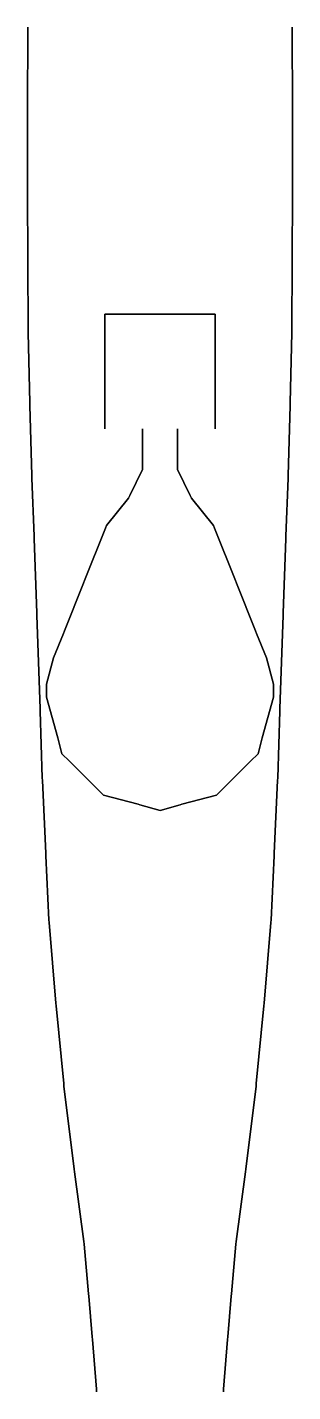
# Model space of a CAD drawing. Extents: x -4 to 4, y -48.9 to 48.6.
# Drawn here: x -4.01 to 4.01, y -48.93 to -7.59 of the extents above; entities that cross this region are included whole.
import ezdxf

# ---------------------------------------------------------------- set-up
doc = ezdxf.new("R2010")
doc.units = 0
doc.layers.add('RAILINGS', color=6, linetype='CONTINUOUS')

msp = doc.modelspace()

# ---------------------------------------------------------------- linework, layer by layer
at = {"layer": 'RAILINGS'}
for points in [[(-4.01, -10.15, 3.15), (-4.01, -10.15, 3.18), (-4, -7.59, 3.18), (-4, -7.59, 3.15)], [(-4, -7.59, 3.15), (-4, -7.59, 3.18), (-4.01, -10.15, 3.18), (-4.01, -10.15, 3.15)], [(-4, -7.59, 3.66), (-4, -7.59, 3.69), (-4.01, -10.15, 3.69), (-4.01, -10.15, 3.66)], [(-4.01, -10.15, 3.66), (-4.01, -10.15, 3.69), (-4, -7.59, 3.69), (-4, -7.59, 3.66)], [(4, -7.59, 3.66), (4, -7.59, 3.69), (4.01, -10.15, 3.69), (4.01, -10.15, 3.66)], [(4.01, -10.15, 3.66), (4.01, -10.15, 3.69), (4, -7.59, 3.69), (4, -7.59, 3.66)], [(4, -7.59, 3.15), (4, -7.59, 3.18), (4.01, -10.15, 3.18), (4.01, -10.15, 3.15)], [(4.01, -10.15, 3.15), (4.01, -10.15, 3.18), (4, -7.59, 3.18), (4, -7.59, 3.15)], [(-4.01, -10.23, 2.5), (-4.01, -10.15, 2.5), (-4.01, -10.15, 3.69), (-4.01, -10.23, 3.69)], [(-4.01, -10.23, 3.69), (-4.01, -10.15, 3.69), (-4.01, -10.15, 2.5), (-4.01, -10.23, 2.5)], [(-4.01, -12.54, 3.15), (-4.01, -12.54, 3.18), (-4.01, -10.23, 3.18), (-4.01, -10.23, 3.15)], [(-4.01, -10.23, 3.15), (-4.01, -10.23, 3.18), (-4.01, -12.54, 3.18), (-4.01, -12.54, 3.15)], [(-4.01, -10.23, 3.66), (-4.01, -10.23, 3.69), (-4.01, -12.54, 3.69), (-4.01, -12.54, 3.66)], [(-4.01, -12.54, 3.66), (-4.01, -12.54, 3.69), (-4.01, -10.23, 3.69), (-4.01, -10.23, 3.66)], [(4.01, -10.23, 2.5), (4.01, -10.15, 2.5), (4.01, -10.15, 3.69), (4.01, -10.23, 3.69)], [(4.01, -10.23, 3.69), (4.01, -10.15, 3.69), (4.01, -10.15, 2.5), (4.01, -10.23, 2.5)], [(4.01, -10.23, 3.66), (4.01, -10.23, 3.69), (4.01, -12.54, 3.69), (4.01, -12.54, 3.66)], [(4.01, -12.54, 3.66), (4.01, -12.54, 3.69), (4.01, -10.23, 3.69), (4.01, -10.23, 3.66)], [(4.01, -10.23, 3.15), (4.01, -10.23, 3.18), (4.01, -12.54, 3.18), (4.01, -12.54, 3.15)], [(4.01, -12.54, 3.15), (4.01, -12.54, 3.18), (4.01, -10.23, 3.18), (4.01, -10.23, 3.15)], [(-4.01, -12.62, 3.69), (-4.01, -12.54, 3.69), (-4.01, -12.54, 2.5), (-4.01, -12.62, 2.5)], [(-4.01, -12.62, 2.5), (-4.01, -12.54, 2.5), (-4.01, -12.54, 3.69), (-4.01, -12.62, 3.69)], [(-4.01, -12.62, 3.15), (-4.01, -12.62, 3.18), (-4, -14.62, 3.18), (-4, -14.62, 3.15)], [(-4, -14.62, 3.15), (-4, -14.62, 3.18), (-4.01, -12.62, 3.18), (-4.01, -12.62, 3.15)], [(-4, -14.62, 3.66), (-4, -14.62, 3.69), (-4.01, -12.62, 3.69), (-4.01, -12.62, 3.66)], [(-4.01, -12.62, 3.66), (-4.01, -12.62, 3.69), (-4, -14.62, 3.69), (-4, -14.62, 3.66)], [(4, -14.62, 3.66), (4, -14.62, 3.69), (4.01, -12.62, 3.69), (4.01, -12.62, 3.66)], [(4.01, -12.62, 3.66), (4.01, -12.62, 3.69), (4, -14.62, 3.69), (4, -14.62, 3.66)], [(4, -14.62, 3.15), (4, -14.62, 3.18), (4.01, -12.62, 3.18), (4.01, -12.62, 3.15)], [(4.01, -12.62, 3.15), (4.01, -12.62, 3.18), (4, -14.62, 3.18), (4, -14.62, 3.15)], [(4.01, -12.62, 3.69), (4.01, -12.54, 3.69), (4.01, -12.54, 2.5), (4.01, -12.62, 2.5)], [(4.01, -12.62, 2.5), (4.01, -12.54, 2.5), (4.01, -12.54, 3.69), (4.01, -12.62, 3.69)], [(-4, -14.7, 2.5), (-4, -14.62, 2.5), (-4, -14.62, 3.69), (-4, -14.7, 3.69)], [(-4, -14.7, 3.69), (-4, -14.62, 3.69), (-4, -14.62, 2.5), (-4, -14.7, 2.5)], [(-3.99, -16.76, 3.15), (-3.99, -16.76, 3.18), (-4, -14.7, 3.18), (-4, -14.7, 3.15)], [(-4, -14.7, 3.15), (-4, -14.7, 3.18), (-3.99, -16.76, 3.18), (-3.99, -16.76, 3.15)], [(-4, -14.7, 3.66), (-4, -14.7, 3.69), (-3.99, -16.76, 3.69), (-3.99, -16.76, 3.66)], [(-3.99, -16.76, 3.66), (-3.99, -16.76, 3.69), (-4, -14.7, 3.69), (-4, -14.7, 3.66)], [(4, -14.7, 3.66), (4, -14.7, 3.69), (3.99, -16.76, 3.69), (3.99, -16.76, 3.66)], [(3.99, -16.76, 3.66), (3.99, -16.76, 3.69), (4, -14.7, 3.69), (4, -14.7, 3.66)], [(4, -14.7, 3.15), (4, -14.7, 3.18), (3.99, -16.76, 3.18), (3.99, -16.76, 3.15)], [(3.99, -16.76, 3.15), (3.99, -16.76, 3.18), (4, -14.7, 3.18), (4, -14.7, 3.15)], [(4, -14.7, 2.5), (4, -14.62, 2.5), (4, -14.62, 3.69), (4, -14.7, 3.69)], [(4, -14.7, 3.69), (4, -14.62, 3.69), (4, -14.62, 2.5), (4, -14.7, 2.5)], [(-1.67, -16.36, 6.14), (-1.67, -16.28, 6.14), (-1.67, -16.28, 5.03), (-1.67, -16.36, 5.03)], [(-1.67, -16.36, 5.03), (-1.67, -16.28, 5.03), (-1.67, -16.28, 6.14), (-1.67, -16.36, 6.14)], [(-0.72, -16.28, 5.6), (-0.72, -16.28, 5.63), (-1.67, -16.28, 5.63), (-1.67, -16.28, 5.6)], [(-1.67, -16.28, 5.6), (-1.67, -16.28, 5.63), (-0.72, -16.28, 5.63), (-0.72, -16.28, 5.6)], [(-1.67, -16.28, 6.11), (-1.67, -16.28, 6.14), (-0.72, -16.28, 6.14), (-0.72, -16.28, 6.11)], [(-0.72, -16.28, 6.11), (-0.72, -16.28, 6.14), (-1.67, -16.28, 6.14), (-1.67, -16.28, 6.11)], [(-1.67, -16.36, 5.6), (-1.67, -16.36, 5.63), (-1.67, -17.31, 5.63), (-1.67, -17.31, 5.6)], [(-1.67, -17.31, 5.6), (-1.67, -17.31, 5.63), (-1.67, -16.36, 5.63), (-1.67, -16.36, 5.6)], [(-1.67, -17.31, 6.11), (-1.67, -17.31, 6.14), (-1.67, -16.36, 6.14), (-1.67, -16.36, 6.11)], [(-1.67, -16.36, 6.11), (-1.67, -16.36, 6.14), (-1.67, -17.31, 6.14), (-1.67, -17.31, 6.11)], [(-0.64, -16.28, 5.03), (-0.72, -16.28, 5.03), (-0.72, -16.28, 6.14), (-0.64, -16.28, 6.14)], [(-0.64, -16.28, 6.14), (-0.72, -16.28, 6.14), (-0.72, -16.28, 5.03), (-0.64, -16.28, 5.03)], [(-0.64, -16.28, 5.6), (-0.64, -16.28, 5.63), (0.64, -16.28, 5.63), (0.64, -16.28, 5.6)], [(0.64, -16.28, 5.6), (0.64, -16.28, 5.63), (-0.64, -16.28, 5.63), (-0.64, -16.28, 5.6)], [(0.31, -16.28, 6.11), (0.31, -16.28, 6.14), (-0.64, -16.28, 6.14), (-0.64, -16.28, 6.11)], [(-0.64, -16.28, 6.11), (-0.64, -16.28, 6.14), (0.31, -16.28, 6.14), (0.31, -16.28, 6.11)], [(0.72, -16.28, 6.14), (0.64, -16.28, 6.14), (0.64, -16.28, 5.03), (0.72, -16.28, 5.03)], [(0.72, -16.28, 5.03), (0.64, -16.28, 5.03), (0.64, -16.28, 6.14), (0.72, -16.28, 6.14)], [(1.67, -16.28, 5.6), (1.67, -16.28, 5.63), (0.72, -16.28, 5.63), (0.72, -16.28, 5.6)], [(0.72, -16.28, 5.6), (0.72, -16.28, 5.63), (1.67, -16.28, 5.63), (1.67, -16.28, 5.6)], [(0.72, -16.28, 6.11), (0.72, -16.28, 6.14), (1.67, -16.28, 6.14), (1.67, -16.28, 6.11)], [(1.67, -16.28, 6.11), (1.67, -16.28, 6.14), (0.72, -16.28, 6.14), (0.72, -16.28, 6.11)], [(1.67, -16.36, 6.14), (1.67, -16.28, 6.14), (1.67, -16.28, 5.03), (1.67, -16.36, 5.03)], [(1.67, -16.36, 5.03), (1.67, -16.28, 5.03), (1.67, -16.28, 6.14), (1.67, -16.36, 6.14)], [(1.67, -16.36, 6.11), (1.67, -16.36, 6.14), (1.67, -17.31, 6.14), (1.67, -17.31, 6.11)], [(1.67, -17.31, 6.11), (1.67, -17.31, 6.14), (1.67, -16.36, 6.14), (1.67, -16.36, 6.11)], [(1.67, -17.31, 5.6), (1.67, -17.31, 5.63), (1.67, -16.36, 5.63), (1.67, -16.36, 5.6)], [(1.67, -16.36, 5.6), (1.67, -16.36, 5.63), (1.67, -17.31, 5.63), (1.67, -17.31, 5.6)], [(-3.99, -16.84, 3.69), (-3.99, -16.76, 3.69), (-3.99, -16.76, 2.5), (-3.99, -16.84, 2.5)], [(-3.99, -16.84, 2.5), (-3.99, -16.76, 2.5), (-3.99, -16.76, 3.69), (-3.99, -16.84, 3.69)], [(-3.93, -18.97, 3.15), (-3.93, -18.97, 3.18), (-3.99, -16.84, 3.18), (-3.99, -16.84, 3.15)], [(-3.99, -16.84, 3.15), (-3.99, -16.84, 3.18), (-3.93, -18.97, 3.18), (-3.93, -18.97, 3.15)], [(-3.99, -16.84, 3.66), (-3.99, -16.84, 3.69), (-3.93, -18.97, 3.69), (-3.93, -18.97, 3.66)], [(-3.93, -18.97, 3.66), (-3.93, -18.97, 3.69), (-3.99, -16.84, 3.69), (-3.99, -16.84, 3.66)], [(3.93, -18.97, 3.66), (3.93, -18.97, 3.69), (3.99, -16.84, 3.69), (3.99, -16.84, 3.66)], [(3.99, -16.84, 3.66), (3.99, -16.84, 3.69), (3.93, -18.97, 3.69), (3.93, -18.97, 3.66)], [(3.99, -16.84, 3.15), (3.99, -16.84, 3.18), (3.93, -18.97, 3.18), (3.93, -18.97, 3.15)], [(3.93, -18.97, 3.15), (3.93, -18.97, 3.18), (3.99, -16.84, 3.18), (3.99, -16.84, 3.15)], [(3.99, -16.84, 3.69), (3.99, -16.76, 3.69), (3.99, -16.76, 2.5), (3.99, -16.84, 2.5)], [(3.99, -16.84, 2.5), (3.99, -16.76, 2.5), (3.99, -16.76, 3.69), (3.99, -16.84, 3.69)], [(-1.67, -17.39, 5.03), (-1.67, -17.31, 5.03), (-1.67, -17.31, 6.14), (-1.67, -17.39, 6.14)], [(-1.67, -17.39, 6.14), (-1.67, -17.31, 6.14), (-1.67, -17.31, 5.03), (-1.67, -17.39, 5.03)], [(1.67, -17.39, 5.03), (1.67, -17.31, 5.03), (1.67, -17.31, 6.14), (1.67, -17.39, 6.14)], [(1.67, -17.39, 6.14), (1.67, -17.31, 6.14), (1.67, -17.31, 5.03), (1.67, -17.39, 5.03)], [(-1.67, -17.39, 5.6), (-1.67, -17.39, 5.63), (-1.67, -18.75, 5.63), (-1.67, -18.75, 5.6)], [(-1.67, -18.75, 5.6), (-1.67, -18.75, 5.63), (-1.67, -17.39, 5.63), (-1.67, -17.39, 5.6)], [(-1.67, -18.75, 6.11), (-1.67, -18.75, 6.14), (-1.67, -17.39, 6.14), (-1.67, -17.39, 6.11)], [(-1.67, -17.39, 6.11), (-1.67, -17.39, 6.14), (-1.67, -18.75, 6.14), (-1.67, -18.75, 6.11)], [(1.67, -18.75, 6.11), (1.67, -18.75, 6.14), (1.67, -17.39, 6.14), (1.67, -17.39, 6.11)], [(1.67, -17.39, 6.11), (1.67, -17.39, 6.14), (1.67, -18.75, 6.14), (1.67, -18.75, 6.11)], [(1.67, -18.75, 5.6), (1.67, -18.75, 5.63), (1.67, -17.39, 5.63), (1.67, -17.39, 5.6)], [(1.67, -17.39, 5.6), (1.67, -17.39, 5.63), (1.67, -18.75, 5.63), (1.67, -18.75, 5.6)], [(-3.93, -19.05, 3.69), (-3.93, -18.97, 3.69), (-3.93, -18.97, 2.5), (-3.93, -19.05, 2.5)], [(-3.93, -19.05, 2.5), (-3.93, -18.97, 2.5), (-3.93, -18.97, 3.69), (-3.93, -19.05, 3.69)], [(-1.67, -18.83, 6.14), (-1.67, -18.75, 6.14), (-1.67, -18.75, 5.03), (-1.67, -18.83, 5.03)], [(-1.67, -18.83, 5.03), (-1.67, -18.75, 5.03), (-1.67, -18.75, 6.14), (-1.67, -18.83, 6.14)], [(-1.67, -19.68, 5.6), (-1.67, -19.68, 5.63), (-1.67, -18.83, 5.63), (-1.67, -18.83, 5.6)], [(-1.67, -18.83, 5.6), (-1.67, -18.83, 5.63), (-1.67, -19.68, 5.63), (-1.67, -19.68, 5.6)], [(-1.67, -18.83, 6.11), (-1.67, -18.83, 6.14), (-1.67, -19.68, 6.14), (-1.67, -19.68, 6.11)], [(-1.67, -19.68, 6.11), (-1.67, -19.68, 6.14), (-1.67, -18.83, 6.14), (-1.67, -18.83, 6.11)], [(1.67, -18.83, 6.14), (1.67, -18.75, 6.14), (1.67, -18.75, 5.03), (1.67, -18.83, 5.03)], [(1.67, -18.83, 5.03), (1.67, -18.75, 5.03), (1.67, -18.75, 6.14), (1.67, -18.83, 6.14)], [(1.67, -19.68, 6.11), (1.67, -19.68, 6.14), (1.67, -18.83, 6.14), (1.67, -18.83, 6.11)], [(1.67, -18.83, 6.11), (1.67, -18.83, 6.14), (1.67, -19.68, 6.14), (1.67, -19.68, 6.11)], [(1.67, -18.83, 5.6), (1.67, -18.83, 5.63), (1.67, -19.68, 5.63), (1.67, -19.68, 5.6)], [(1.67, -19.68, 5.6), (1.67, -19.68, 5.63), (1.67, -18.83, 5.63), (1.67, -18.83, 5.6)], [(3.93, -19.05, 2.5), (3.93, -18.97, 2.5), (3.93, -18.97, 3.69), (3.93, -19.05, 3.69)], [(3.93, -19.05, 3.69), (3.93, -18.97, 3.69), (3.93, -18.97, 2.5), (3.93, -19.05, 2.5)], [(-3.87, -21.17, 3.15), (-3.87, -21.17, 3.18), (-3.93, -19.05, 3.18), (-3.93, -19.05, 3.15)], [(-3.93, -19.05, 3.15), (-3.93, -19.05, 3.18), (-3.87, -21.17, 3.18), (-3.87, -21.17, 3.15)], [(-3.93, -19.05, 3.66), (-3.93, -19.05, 3.69), (-3.87, -21.17, 3.69), (-3.87, -21.17, 3.66)], [(-3.87, -21.17, 3.66), (-3.87, -21.17, 3.69), (-3.93, -19.05, 3.69), (-3.93, -19.05, 3.66)], [(3.93, -19.05, 3.66), (3.93, -19.05, 3.69), (3.87, -21.17, 3.69), (3.87, -21.17, 3.66)], [(3.87, -21.17, 3.66), (3.87, -21.17, 3.69), (3.93, -19.05, 3.69), (3.93, -19.05, 3.66)], [(3.93, -19.05, 3.15), (3.93, -19.05, 3.18), (3.87, -21.17, 3.18), (3.87, -21.17, 3.15)], [(3.87, -21.17, 3.15), (3.87, -21.17, 3.18), (3.93, -19.05, 3.18), (3.93, -19.05, 3.15)], [(-1.67, -19.76, 5.03), (-1.67, -19.68, 5.03), (-1.67, -19.68, 6.14), (-1.67, -19.76, 6.14)], [(-1.67, -19.76, 6.14), (-1.67, -19.68, 6.14), (-1.67, -19.68, 5.03), (-1.67, -19.76, 5.03)], [(-0.53, -19.84, 5.03), (-0.53, -19.76, 5.03), (-0.53, -19.76, 6.14), (-0.53, -19.84, 6.14)], [(-0.53, -19.84, 6.14), (-0.53, -19.76, 6.14), (-0.53, -19.76, 5.03), (-0.53, -19.84, 5.03)], [(-0.53, -20.91, 5.6), (-0.53, -20.91, 5.63), (-0.53, -19.84, 5.63), (-0.53, -19.84, 5.6)], [(-0.53, -19.84, 5.6), (-0.53, -19.84, 5.63), (-0.53, -20.91, 5.63), (-0.53, -20.91, 5.6)], [(-0.53, -19.84, 6.11), (-0.53, -19.84, 6.14), (-0.53, -20.91, 6.14), (-0.53, -20.91, 6.11)], [(-0.53, -20.91, 6.11), (-0.53, -20.91, 6.14), (-0.53, -19.84, 6.14), (-0.53, -19.84, 6.11)], [(0.53, -19.84, 5.03), (0.53, -19.76, 5.03), (0.53, -19.76, 6.14), (0.53, -19.84, 6.14)], [(0.53, -19.84, 6.14), (0.53, -19.76, 6.14), (0.53, -19.76, 5.03), (0.53, -19.84, 5.03)], [(0.53, -19.84, 6.11), (0.53, -19.84, 6.14), (0.53, -20.91, 6.14), (0.53, -20.91, 6.11)], [(0.53, -20.91, 6.11), (0.53, -20.91, 6.14), (0.53, -19.84, 6.14), (0.53, -19.84, 6.11)], [(0.53, -19.84, 5.6), (0.53, -19.84, 5.63), (0.53, -20.91, 5.63), (0.53, -20.91, 5.6)], [(0.53, -20.91, 5.6), (0.53, -20.91, 5.63), (0.53, -19.84, 5.63), (0.53, -19.84, 5.6)], [(1.67, -19.76, 6.14), (1.67, -19.68, 6.14), (1.67, -19.68, 5.03), (1.67, -19.76, 5.03)], [(1.67, -19.76, 5.03), (1.67, -19.68, 5.03), (1.67, -19.68, 6.14), (1.67, -19.76, 6.14)], [(-0.91, -21.78, 5.6), (-0.91, -21.78, 5.63), (-0.53, -20.99, 5.63), (-0.53, -20.99, 5.6)], [(-0.53, -20.99, 5.6), (-0.53, -20.99, 5.63), (-0.91, -21.78, 5.63), (-0.91, -21.78, 5.6)], [(-0.53, -20.99, 6.11), (-0.53, -20.99, 6.14), (-0.91, -21.78, 6.14), (-0.91, -21.78, 6.11)], [(-0.91, -21.78, 6.11), (-0.91, -21.78, 6.14), (-0.53, -20.99, 6.14), (-0.53, -20.99, 6.11)], [(-0.53, -20.99, 5.03), (-0.53, -20.91, 5.03), (-0.53, -20.91, 6.14), (-0.53, -20.99, 6.14)], [(-0.53, -20.99, 6.14), (-0.53, -20.91, 6.14), (-0.53, -20.91, 5.03), (-0.53, -20.99, 5.03)], [(0.53, -20.99, 6.14), (0.53, -20.91, 6.14), (0.53, -20.91, 5.03), (0.53, -20.99, 5.03)], [(0.53, -20.99, 5.03), (0.53, -20.91, 5.03), (0.53, -20.91, 6.14), (0.53, -20.99, 6.14)], [(0.91, -21.78, 6.11), (0.91, -21.78, 6.14), (0.53, -20.99, 6.14), (0.53, -20.99, 6.11)], [(0.53, -20.99, 6.11), (0.53, -20.99, 6.14), (0.91, -21.78, 6.14), (0.91, -21.78, 6.11)], [(0.53, -20.99, 5.6), (0.53, -20.99, 5.63), (0.91, -21.78, 5.63), (0.91, -21.78, 5.6)], [(0.91, -21.78, 5.6), (0.91, -21.78, 5.63), (0.53, -20.99, 5.63), (0.53, -20.99, 5.6)], [(-3.87, -21.25, 3.69), (-3.87, -21.17, 3.69), (-3.87, -21.17, 2.5), (-3.87, -21.25, 2.5)], [(-3.87, -21.25, 2.5), (-3.87, -21.17, 2.5), (-3.87, -21.17, 3.69), (-3.87, -21.25, 3.69)], [(-3.87, -21.25, 3.15), (-3.87, -21.25, 3.18), (-3.8, -23.01, 3.18), (-3.8, -23.01, 3.15)], [(-3.8, -23.01, 3.15), (-3.8, -23.01, 3.18), (-3.87, -21.25, 3.18), (-3.87, -21.25, 3.15)], [(-3.8, -23.01, 3.66), (-3.8, -23.01, 3.69), (-3.87, -21.25, 3.69), (-3.87, -21.25, 3.66)], [(-3.87, -21.25, 3.66), (-3.87, -21.25, 3.69), (-3.8, -23.01, 3.69), (-3.8, -23.01, 3.66)], [(3.8, -23.01, 3.66), (3.8, -23.01, 3.69), (3.87, -21.25, 3.69), (3.87, -21.25, 3.66)], [(3.87, -21.25, 3.66), (3.87, -21.25, 3.69), (3.8, -23.01, 3.69), (3.8, -23.01, 3.66)], [(3.8, -23.01, 3.15), (3.8, -23.01, 3.18), (3.87, -21.25, 3.18), (3.87, -21.25, 3.15)], [(3.87, -21.25, 3.15), (3.87, -21.25, 3.18), (3.8, -23.01, 3.18), (3.8, -23.01, 3.15)], [(3.87, -21.25, 3.69), (3.87, -21.17, 3.69), (3.87, -21.17, 2.5), (3.87, -21.25, 2.5)], [(3.87, -21.25, 2.5), (3.87, -21.17, 2.5), (3.87, -21.17, 3.69), (3.87, -21.25, 3.69)], [(-0.95, -21.86, 5.6), (-0.95, -21.86, 5.63), (-1.62, -22.69, 5.63), (-1.62, -22.69, 5.6)], [(-1.62, -22.69, 5.6), (-1.62, -22.69, 5.63), (-0.95, -21.86, 5.63), (-0.95, -21.86, 5.6)], [(-1.62, -22.69, 6.11), (-1.62, -22.69, 6.14), (-0.95, -21.86, 6.14), (-0.95, -21.86, 6.11)], [(-0.95, -21.86, 6.11), (-0.95, -21.86, 6.14), (-1.62, -22.69, 6.14), (-1.62, -22.69, 6.11)], [(-0.95, -21.86, 5.03), (-0.91, -21.78, 5.03), (-0.91, -21.78, 6.14), (-0.95, -21.86, 6.14)], [(-0.95, -21.86, 6.14), (-0.91, -21.78, 6.14), (-0.91, -21.78, 5.03), (-0.95, -21.86, 5.03)], [(0.95, -21.86, 5.03), (0.91, -21.78, 5.03), (0.91, -21.78, 6.14), (0.95, -21.86, 6.14)], [(0.95, -21.86, 6.14), (0.91, -21.78, 6.14), (0.91, -21.78, 5.03), (0.95, -21.86, 5.03)], [(0.95, -21.86, 6.11), (0.95, -21.86, 6.14), (1.62, -22.69, 6.14), (1.62, -22.69, 6.11)], [(1.62, -22.69, 6.11), (1.62, -22.69, 6.14), (0.95, -21.86, 6.14), (0.95, -21.86, 6.11)], [(1.62, -22.69, 5.6), (1.62, -22.69, 5.63), (0.95, -21.86, 5.63), (0.95, -21.86, 5.6)], [(0.95, -21.86, 5.6), (0.95, -21.86, 5.63), (1.62, -22.69, 5.63), (1.62, -22.69, 5.6)], [(-1.65, -22.77, 6.14), (-1.62, -22.69, 6.14), (-1.62, -22.69, 5.03), (-1.65, -22.77, 5.03)], [(-1.65, -22.77, 5.03), (-1.62, -22.69, 5.03), (-1.62, -22.69, 6.14), (-1.65, -22.77, 6.14)], [(1.65, -22.77, 5.03), (1.62, -22.69, 5.03), (1.62, -22.69, 6.14), (1.65, -22.77, 6.14)], [(1.65, -22.77, 6.14), (1.62, -22.69, 6.14), (1.62, -22.69, 5.03), (1.65, -22.77, 5.03)], [(-3.8, -23.09, 2.5), (-3.8, -23.01, 2.5), (-3.8, -23.01, 3.69), (-3.8, -23.09, 3.69)], [(-3.8, -23.09, 3.69), (-3.8, -23.01, 3.69), (-3.8, -23.01, 2.5), (-3.8, -23.09, 2.5)], [(-3.8, -23.09, 3.15), (-3.8, -23.09, 3.18), (-3.72, -25.33, 3.18), (-3.72, -25.33, 3.15)], [(-3.72, -25.33, 3.15), (-3.72, -25.33, 3.18), (-3.8, -23.09, 3.18), (-3.8, -23.09, 3.15)], [(-3.72, -25.33, 3.66), (-3.72, -25.33, 3.69), (-3.8, -23.09, 3.69), (-3.8, -23.09, 3.66)], [(-3.8, -23.09, 3.66), (-3.8, -23.09, 3.69), (-3.72, -25.33, 3.69), (-3.72, -25.33, 3.66)], [(-2.28, -24.35, 5.6), (-2.28, -24.35, 5.63), (-1.65, -22.77, 5.63), (-1.65, -22.77, 5.6)], [(-1.65, -22.77, 5.6), (-1.65, -22.77, 5.63), (-2.28, -24.35, 5.63), (-2.28, -24.35, 5.6)], [(-1.65, -22.77, 6.11), (-1.65, -22.77, 6.14), (-2.28, -24.35, 6.14), (-2.28, -24.35, 6.11)], [(-2.28, -24.35, 6.11), (-2.28, -24.35, 6.14), (-1.65, -22.77, 6.14), (-1.65, -22.77, 6.11)], [(2.28, -24.35, 6.11), (2.28, -24.35, 6.14), (1.65, -22.77, 6.14), (1.65, -22.77, 6.11)], [(1.65, -22.77, 6.11), (1.65, -22.77, 6.14), (2.28, -24.35, 6.14), (2.28, -24.35, 6.11)], [(1.65, -22.77, 5.6), (1.65, -22.77, 5.63), (2.28, -24.35, 5.63), (2.28, -24.35, 5.6)], [(2.28, -24.35, 5.6), (2.28, -24.35, 5.63), (1.65, -22.77, 5.63), (1.65, -22.77, 5.6)], [(3.8, -23.09, 3.66), (3.8, -23.09, 3.69), (3.72, -25.33, 3.69), (3.72, -25.33, 3.66)], [(3.72, -25.33, 3.66), (3.72, -25.33, 3.69), (3.8, -23.09, 3.69), (3.8, -23.09, 3.66)], [(3.72, -25.33, 3.15), (3.72, -25.33, 3.18), (3.8, -23.09, 3.18), (3.8, -23.09, 3.15)], [(3.8, -23.09, 3.15), (3.8, -23.09, 3.18), (3.72, -25.33, 3.18), (3.72, -25.33, 3.15)], [(3.8, -23.09, 3.69), (3.8, -23.01, 3.69), (3.8, -23.01, 2.5), (3.8, -23.09, 2.5)], [(3.8, -23.09, 2.5), (3.8, -23.01, 2.5), (3.8, -23.01, 3.69), (3.8, -23.09, 3.69)], [(-2.31, -24.43, 6.14), (-2.28, -24.35, 6.14), (-2.28, -24.35, 5.03), (-2.31, -24.43, 5.03)], [(-2.31, -24.43, 5.03), (-2.28, -24.35, 5.03), (-2.28, -24.35, 6.14), (-2.31, -24.43, 6.14)], [(2.31, -24.43, 6.14), (2.28, -24.35, 6.14), (2.28, -24.35, 5.03), (2.31, -24.43, 5.03)], [(2.31, -24.43, 5.03), (2.28, -24.35, 5.03), (2.28, -24.35, 6.14), (2.31, -24.43, 6.14)], [(-2.31, -24.43, 5.6), (-2.31, -24.43, 5.63), (-2.89, -25.88, 5.63), (-2.89, -25.88, 5.6)], [(-2.89, -25.88, 5.6), (-2.89, -25.88, 5.63), (-2.31, -24.43, 5.63), (-2.31, -24.43, 5.6)], [(-2.89, -25.88, 6.11), (-2.89, -25.88, 6.14), (-2.31, -24.43, 6.14), (-2.31, -24.43, 6.11)], [(-2.31, -24.43, 6.11), (-2.31, -24.43, 6.14), (-2.89, -25.88, 6.14), (-2.89, -25.88, 6.11)], [(2.31, -24.43, 6.11), (2.31, -24.43, 6.14), (2.89, -25.88, 6.14), (2.89, -25.88, 6.11)], [(2.89, -25.88, 6.11), (2.89, -25.88, 6.14), (2.31, -24.43, 6.14), (2.31, -24.43, 6.11)], [(2.89, -25.88, 5.6), (2.89, -25.88, 5.63), (2.31, -24.43, 5.63), (2.31, -24.43, 5.6)], [(2.31, -24.43, 5.6), (2.31, -24.43, 5.63), (2.89, -25.88, 5.63), (2.89, -25.88, 5.6)], [(-3.72, -25.41, 2.51), (-3.72, -25.33, 2.51), (-3.72, -25.33, 3.69), (-3.72, -25.41, 3.69)], [(-3.72, -25.41, 3.69), (-3.72, -25.33, 3.69), (-3.72, -25.33, 2.51), (-3.72, -25.41, 2.51)], [(-3.72, -25.41, 3.15), (-3.72, -25.41, 3.18), (-3.62, -28.23, 3.25), (-3.62, -28.23, 3.22)], [(-3.62, -28.23, 3.22), (-3.62, -28.23, 3.25), (-3.72, -25.41, 3.18), (-3.72, -25.41, 3.15)], [(-3.62, -28.23, 3.73), (-3.62, -28.23, 3.76), (-3.72, -25.41, 3.69), (-3.72, -25.41, 3.66)], [(-3.72, -25.41, 3.66), (-3.72, -25.41, 3.69), (-3.62, -28.23, 3.76), (-3.62, -28.23, 3.73)], [(3.72, -25.41, 3.66), (3.72, -25.41, 3.69), (3.62, -28.23, 3.76), (3.62, -28.23, 3.73)], [(3.62, -28.23, 3.73), (3.62, -28.23, 3.76), (3.72, -25.41, 3.69), (3.72, -25.41, 3.66)], [(3.62, -28.23, 3.22), (3.62, -28.23, 3.25), (3.72, -25.41, 3.18), (3.72, -25.41, 3.15)], [(3.72, -25.41, 3.15), (3.72, -25.41, 3.18), (3.62, -28.23, 3.25), (3.62, -28.23, 3.22)], [(3.72, -25.41, 2.51), (3.72, -25.33, 2.51), (3.72, -25.33, 3.69), (3.72, -25.41, 3.69)], [(3.72, -25.41, 3.69), (3.72, -25.33, 3.69), (3.72, -25.33, 2.51), (3.72, -25.41, 2.51)], [(-3.22, -26.69, 5.6), (-3.22, -26.69, 5.63), (-2.92, -25.96, 5.63), (-2.92, -25.96, 5.6)], [(-2.92, -25.96, 5.6), (-2.92, -25.96, 5.63), (-3.22, -26.69, 5.63), (-3.22, -26.69, 5.6)], [(-2.92, -25.96, 6.11), (-2.92, -25.96, 6.14), (-3.22, -26.69, 6.14), (-3.22, -26.69, 6.11)], [(-3.22, -26.69, 6.11), (-3.22, -26.69, 6.14), (-2.92, -25.96, 6.14), (-2.92, -25.96, 6.11)], [(-2.92, -25.96, 5.03), (-2.89, -25.88, 5.03), (-2.89, -25.88, 6.14), (-2.92, -25.96, 6.14)], [(-2.92, -25.96, 6.14), (-2.89, -25.88, 6.14), (-2.89, -25.88, 5.03), (-2.92, -25.96, 5.03)], [(2.92, -25.96, 5.03), (2.89, -25.88, 5.03), (2.89, -25.88, 6.14), (2.92, -25.96, 6.14)], [(2.92, -25.96, 6.14), (2.89, -25.88, 6.14), (2.89, -25.88, 5.03), (2.92, -25.96, 5.03)], [(3.22, -26.69, 6.11), (3.22, -26.69, 6.14), (2.92, -25.96, 6.14), (2.92, -25.96, 6.11)], [(2.92, -25.96, 6.11), (2.92, -25.96, 6.14), (3.22, -26.69, 6.14), (3.22, -26.69, 6.11)], [(2.92, -25.96, 5.6), (2.92, -25.96, 5.63), (3.22, -26.69, 5.63), (3.22, -26.69, 5.6)], [(3.22, -26.69, 5.6), (3.22, -26.69, 5.63), (2.92, -25.96, 5.63), (2.92, -25.96, 5.6)], [(-3.43, -27.49, 5.6), (-3.43, -27.49, 5.63), (-3.22, -26.69, 5.63), (-3.22, -26.69, 5.6)], [(-3.22, -26.69, 5.6), (-3.22, -26.69, 5.63), (-3.43, -27.49, 5.63), (-3.43, -27.49, 5.6)], [(-3.22, -26.69, 6.11), (-3.22, -26.69, 6.14), (-3.43, -27.49, 6.14), (-3.43, -27.49, 6.11)], [(-3.43, -27.49, 6.11), (-3.43, -27.49, 6.14), (-3.22, -26.69, 6.14), (-3.22, -26.69, 6.11)], [(3.43, -27.49, 6.11), (3.43, -27.49, 6.14), (3.22, -26.69, 6.14), (3.22, -26.69, 6.11)], [(3.22, -26.69, 6.11), (3.22, -26.69, 6.14), (3.43, -27.49, 6.14), (3.43, -27.49, 6.11)], [(3.22, -26.69, 5.6), (3.22, -26.69, 5.63), (3.43, -27.49, 5.63), (3.43, -27.49, 5.6)], [(3.43, -27.49, 5.6), (3.43, -27.49, 5.63), (3.22, -26.69, 5.63), (3.22, -26.69, 5.6)], [(-3.43, -27.49, 5.6), (-3.43, -27.49, 5.63), (-3.43, -27.81, 5.63), (-3.43, -27.81, 5.6)], [(-3.43, -27.81, 5.6), (-3.43, -27.81, 5.63), (-3.43, -27.49, 5.63), (-3.43, -27.49, 5.6)], [(-3.43, -27.81, 6.11), (-3.43, -27.81, 6.14), (-3.43, -27.49, 6.14), (-3.43, -27.49, 6.11)], [(-3.43, -27.49, 6.11), (-3.43, -27.49, 6.14), (-3.43, -27.81, 6.14), (-3.43, -27.81, 6.11)], [(3.43, -27.49, 6.11), (3.43, -27.49, 6.14), (3.43, -27.81, 6.14), (3.43, -27.81, 6.11)], [(3.43, -27.81, 6.11), (3.43, -27.81, 6.14), (3.43, -27.49, 6.14), (3.43, -27.49, 6.11)], [(3.43, -27.81, 5.6), (3.43, -27.81, 5.63), (3.43, -27.49, 5.63), (3.43, -27.49, 5.6)], [(3.43, -27.49, 5.6), (3.43, -27.49, 5.63), (3.43, -27.81, 5.63), (3.43, -27.81, 5.6)], [(-3.43, -27.89, 5.03), (-3.43, -27.81, 5.03), (-3.43, -27.81, 6.14), (-3.43, -27.89, 6.14)], [(-3.43, -27.89, 6.14), (-3.43, -27.81, 6.14), (-3.43, -27.81, 5.03), (-3.43, -27.89, 5.03)], [(-3.09, -29.12, 5.6), (-3.09, -29.12, 5.63), (-3.43, -27.89, 5.63), (-3.43, -27.89, 5.6)], [(-3.43, -27.89, 5.6), (-3.43, -27.89, 5.63), (-3.09, -29.12, 5.63), (-3.09, -29.12, 5.6)], [(-3.43, -27.89, 6.11), (-3.43, -27.89, 6.14), (-3.09, -29.12, 6.14), (-3.09, -29.12, 6.11)], [(-3.09, -29.12, 6.11), (-3.09, -29.12, 6.14), (-3.43, -27.89, 6.14), (-3.43, -27.89, 6.11)], [(3.43, -27.89, 6.11), (3.43, -27.89, 6.14), (3.09, -29.12, 6.14), (3.09, -29.12, 6.11)], [(3.09, -29.12, 6.11), (3.09, -29.12, 6.14), (3.43, -27.89, 6.14), (3.43, -27.89, 6.11)], [(3.43, -27.89, 5.6), (3.43, -27.89, 5.63), (3.09, -29.12, 5.63), (3.09, -29.12, 5.6)], [(3.09, -29.12, 5.6), (3.09, -29.12, 5.63), (3.43, -27.89, 5.63), (3.43, -27.89, 5.6)], [(3.43, -27.89, 6.14), (3.43, -27.81, 6.14), (3.43, -27.81, 5.03), (3.43, -27.89, 5.03)], [(3.43, -27.89, 5.03), (3.43, -27.81, 5.03), (3.43, -27.81, 6.14), (3.43, -27.89, 6.14)], [(-3.62, -28.31, 3.76), (-3.62, -28.23, 3.76), (-3.62, -28.23, 2.53), (-3.62, -28.31, 2.53)], [(-3.62, -28.31, 2.53), (-3.62, -28.23, 2.53), (-3.62, -28.23, 3.76), (-3.62, -28.31, 3.76)], [(-3.62, -28.31, 3.22), (-3.62, -28.31, 3.25), (-3.56, -30.33, 3.25), (-3.56, -30.33, 3.22)], [(-3.56, -30.33, 3.22), (-3.56, -30.33, 3.25), (-3.62, -28.31, 3.25), (-3.62, -28.31, 3.22)], [(-3.56, -30.33, 3.73), (-3.56, -30.33, 3.76), (-3.62, -28.31, 3.76), (-3.62, -28.31, 3.73)], [(-3.62, -28.31, 3.73), (-3.62, -28.31, 3.76), (-3.56, -30.33, 3.76), (-3.56, -30.33, 3.73)], [(3.56, -30.33, 3.73), (3.56, -30.33, 3.76), (3.62, -28.31, 3.76), (3.62, -28.31, 3.73)], [(3.62, -28.31, 3.73), (3.62, -28.31, 3.76), (3.56, -30.33, 3.76), (3.56, -30.33, 3.73)], [(3.56, -30.33, 3.22), (3.56, -30.33, 3.25), (3.62, -28.31, 3.25), (3.62, -28.31, 3.22)], [(3.62, -28.31, 3.22), (3.62, -28.31, 3.25), (3.56, -30.33, 3.25), (3.56, -30.33, 3.22)], [(3.62, -28.31, 2.53), (3.62, -28.23, 2.53), (3.62, -28.23, 3.76), (3.62, -28.31, 3.76)], [(3.62, -28.31, 3.76), (3.62, -28.23, 3.76), (3.62, -28.23, 2.53), (3.62, -28.31, 2.53)], [(-3.07, -29.2, 5.03), (-3.09, -29.12, 5.03), (-3.09, -29.12, 6.14), (-3.07, -29.2, 6.14)], [(-3.07, -29.2, 6.14), (-3.09, -29.12, 6.14), (-3.09, -29.12, 5.03), (-3.07, -29.2, 5.03)], [(-3.07, -29.2, 5.6), (-3.07, -29.2, 5.63), (-2.97, -29.6, 5.63), (-2.97, -29.6, 5.6)], [(-2.97, -29.6, 5.6), (-2.97, -29.6, 5.63), (-3.07, -29.2, 5.63), (-3.07, -29.2, 5.6)], [(-2.97, -29.6, 6.11), (-2.97, -29.6, 6.14), (-3.07, -29.2, 6.14), (-3.07, -29.2, 6.11)], [(-3.07, -29.2, 6.11), (-3.07, -29.2, 6.14), (-2.97, -29.6, 6.14), (-2.97, -29.6, 6.11)], [(2.97, -29.6, 6.11), (2.97, -29.6, 6.14), (3.07, -29.2, 6.14), (3.07, -29.2, 6.11)], [(3.07, -29.2, 6.11), (3.07, -29.2, 6.14), (2.97, -29.6, 6.14), (2.97, -29.6, 6.11)], [(2.97, -29.6, 5.6), (2.97, -29.6, 5.63), (3.07, -29.2, 5.63), (3.07, -29.2, 5.6)], [(3.07, -29.2, 5.6), (3.07, -29.2, 5.63), (2.97, -29.6, 5.63), (2.97, -29.6, 5.6)], [(3.07, -29.2, 5.03), (3.09, -29.12, 5.03), (3.09, -29.12, 6.14), (3.07, -29.2, 6.14)], [(3.07, -29.2, 6.14), (3.09, -29.12, 6.14), (3.09, -29.12, 5.03), (3.07, -29.2, 5.03)], [(-2.97, -29.6, 5.6), (-2.97, -29.6, 5.63), (-2.74, -29.83, 5.63), (-2.74, -29.83, 5.6)], [(-2.74, -29.83, 5.6), (-2.74, -29.83, 5.63), (-2.97, -29.6, 5.63), (-2.97, -29.6, 5.6)], [(-2.74, -29.83, 6.11), (-2.74, -29.83, 6.14), (-2.97, -29.6, 6.14), (-2.97, -29.6, 6.11)], [(-2.97, -29.6, 6.11), (-2.97, -29.6, 6.14), (-2.74, -29.83, 6.14), (-2.74, -29.83, 6.11)], [(2.97, -29.6, 6.11), (2.97, -29.6, 6.14), (2.74, -29.83, 6.14), (2.74, -29.83, 6.11)], [(2.74, -29.83, 6.11), (2.74, -29.83, 6.14), (2.97, -29.6, 6.14), (2.97, -29.6, 6.11)], [(2.74, -29.83, 5.6), (2.74, -29.83, 5.63), (2.97, -29.6, 5.63), (2.97, -29.6, 5.6)], [(2.97, -29.6, 5.6), (2.97, -29.6, 5.63), (2.74, -29.83, 5.63), (2.74, -29.83, 5.6)], [(-2.66, -29.91, 6.14), (-2.74, -29.83, 6.14), (-2.74, -29.83, 5.03), (-2.66, -29.91, 5.03)], [(-2.66, -29.91, 5.03), (-2.74, -29.83, 5.03), (-2.74, -29.83, 6.14), (-2.66, -29.91, 6.14)], [(-1.71, -30.86, 5.6), (-1.71, -30.86, 5.63), (-2.66, -29.91, 5.63), (-2.66, -29.91, 5.6)], [(-2.66, -29.91, 5.6), (-2.66, -29.91, 5.63), (-1.71, -30.86, 5.63), (-1.71, -30.86, 5.6)], [(-2.66, -29.91, 6.11), (-2.66, -29.91, 6.14), (-1.71, -30.86, 6.14), (-1.71, -30.86, 6.11)], [(-1.71, -30.86, 6.11), (-1.71, -30.86, 6.14), (-2.66, -29.91, 6.14), (-2.66, -29.91, 6.11)], [(1.71, -30.86, 6.11), (1.71, -30.86, 6.14), (2.66, -29.91, 6.14), (2.66, -29.91, 6.11)], [(2.66, -29.91, 6.11), (2.66, -29.91, 6.14), (1.71, -30.86, 6.14), (1.71, -30.86, 6.11)], [(2.66, -29.91, 5.6), (2.66, -29.91, 5.63), (1.71, -30.86, 5.63), (1.71, -30.86, 5.6)], [(1.71, -30.86, 5.6), (1.71, -30.86, 5.63), (2.66, -29.91, 5.63), (2.66, -29.91, 5.6)], [(2.66, -29.91, 6.14), (2.74, -29.83, 6.14), (2.74, -29.83, 5.03), (2.66, -29.91, 5.03)], [(2.66, -29.91, 5.03), (2.74, -29.83, 5.03), (2.74, -29.83, 6.14), (2.66, -29.91, 6.14)], [(-3.55, -30.41, 3.76), (-3.56, -30.33, 3.76), (-3.56, -30.33, 2.55), (-3.55, -30.41, 2.55)], [(-3.55, -30.41, 2.55), (-3.56, -30.33, 2.55), (-3.56, -30.33, 3.76), (-3.55, -30.41, 3.76)], [(-3.55, -30.41, 3.22), (-3.55, -30.41, 3.25), (-3.45, -32.61, 3.26), (-3.45, -32.61, 3.23)], [(-3.45, -32.61, 3.23), (-3.45, -32.61, 3.26), (-3.55, -30.41, 3.25), (-3.55, -30.41, 3.22)], [(-3.45, -32.61, 3.74), (-3.45, -32.61, 3.77), (-3.55, -30.41, 3.76), (-3.55, -30.41, 3.73)], [(-3.55, -30.41, 3.73), (-3.55, -30.41, 3.76), (-3.45, -32.61, 3.77), (-3.45, -32.61, 3.74)], [(3.55, -30.41, 3.73), (3.55, -30.41, 3.76), (3.45, -32.61, 3.77), (3.45, -32.61, 3.74)], [(3.45, -32.61, 3.74), (3.45, -32.61, 3.77), (3.55, -30.41, 3.76), (3.55, -30.41, 3.73)], [(3.45, -32.61, 3.23), (3.45, -32.61, 3.26), (3.55, -30.41, 3.25), (3.55, -30.41, 3.22)], [(3.55, -30.41, 3.22), (3.55, -30.41, 3.25), (3.45, -32.61, 3.26), (3.45, -32.61, 3.23)], [(3.55, -30.41, 3.76), (3.56, -30.33, 3.76), (3.56, -30.33, 2.55), (3.55, -30.41, 2.55)], [(3.55, -30.41, 2.55), (3.56, -30.33, 2.55), (3.56, -30.33, 3.76), (3.55, -30.41, 3.76)], [(-0.66, -31.13, 5.6), (-0.66, -31.13, 5.63), (-1.71, -30.86, 5.63), (-1.71, -30.86, 5.6)], [(-1.71, -30.86, 5.6), (-1.71, -30.86, 5.63), (-0.66, -31.13, 5.63), (-0.66, -31.13, 5.6)], [(-1.71, -30.86, 6.11), (-1.71, -30.86, 6.14), (-0.66, -31.13, 6.14), (-0.66, -31.13, 6.11)], [(-0.66, -31.13, 6.11), (-0.66, -31.13, 6.14), (-1.71, -30.86, 6.14), (-1.71, -30.86, 6.11)], [(0.66, -31.13, 6.11), (0.66, -31.13, 6.14), (1.71, -30.86, 6.14), (1.71, -30.86, 6.11)], [(1.71, -30.86, 6.11), (1.71, -30.86, 6.14), (0.66, -31.13, 6.14), (0.66, -31.13, 6.11)], [(1.71, -30.86, 5.6), (1.71, -30.86, 5.63), (0.66, -31.13, 5.63), (0.66, -31.13, 5.6)], [(0.66, -31.13, 5.6), (0.66, -31.13, 5.63), (1.71, -30.86, 5.63), (1.71, -30.86, 5.6)], [(-0.61, -31.15, 5.03), (-0.66, -31.13, 5.03), (-0.66, -31.13, 6.14), (-0.61, -31.15, 6.14)], [(-0.61, -31.15, 6.14), (-0.66, -31.13, 6.14), (-0.66, -31.13, 5.03), (-0.61, -31.15, 5.03)], [(-0.61, -31.15, 5.6), (-0.61, -31.15, 5.63), (0, -31.32, 5.63), (0, -31.32, 5.6)], [(0, -31.32, 5.6), (0, -31.32, 5.63), (-0.61, -31.15, 5.63), (-0.61, -31.15, 5.6)], [(0, -31.32, 6.11), (0, -31.32, 6.14), (-0.61, -31.15, 6.14), (-0.61, -31.15, 6.11)], [(-0.61, -31.15, 6.11), (-0.61, -31.15, 6.14), (0, -31.32, 6.14), (0, -31.32, 6.11)], [(0, -31.32, 6.11), (0, -31.32, 6.14), (0.61, -31.15, 6.14), (0.61, -31.15, 6.11)], [(0.61, -31.15, 6.11), (0.61, -31.15, 6.14), (0, -31.32, 6.14), (0, -31.32, 6.11)], [(0, -31.32, 5.6), (0, -31.32, 5.63), (0.61, -31.15, 5.63), (0.61, -31.15, 5.6)], [(0.61, -31.15, 5.6), (0.61, -31.15, 5.63), (0, -31.32, 5.63), (0, -31.32, 5.6)], [(0.61, -31.15, 6.14), (0.66, -31.13, 6.14), (0.66, -31.13, 5.03), (0.61, -31.15, 5.03)], [(0.61, -31.15, 5.03), (0.66, -31.13, 5.03), (0.66, -31.13, 6.14), (0.61, -31.15, 6.14)], [(-3.45, -32.69, 2.56), (-3.45, -32.61, 2.56), (-3.45, -32.61, 3.77), (-3.45, -32.69, 3.77)], [(-3.45, -32.69, 3.77), (-3.45, -32.61, 3.77), (-3.45, -32.61, 2.56), (-3.45, -32.69, 2.56)], [(3.45, -32.69, 2.56), (3.45, -32.61, 2.56), (3.45, -32.61, 3.77), (3.45, -32.69, 3.77)], [(3.45, -32.69, 3.77), (3.45, -32.61, 3.77), (3.45, -32.61, 2.56), (3.45, -32.69, 2.56)], [(-3.36, -34.63, 3.24), (-3.36, -34.63, 3.27), (-3.45, -32.69, 3.26), (-3.45, -32.69, 3.23)], [(-3.45, -32.69, 3.23), (-3.45, -32.69, 3.26), (-3.36, -34.63, 3.27), (-3.36, -34.63, 3.24)], [(-3.45, -32.69, 3.74), (-3.45, -32.69, 3.77), (-3.36, -34.63, 3.78), (-3.36, -34.63, 3.75)], [(-3.36, -34.63, 3.75), (-3.36, -34.63, 3.78), (-3.45, -32.69, 3.77), (-3.45, -32.69, 3.74)], [(3.45, -32.69, 3.74), (3.45, -32.69, 3.77), (3.36, -34.63, 3.78), (3.36, -34.63, 3.75)], [(3.36, -34.63, 3.75), (3.36, -34.63, 3.78), (3.45, -32.69, 3.77), (3.45, -32.69, 3.74)], [(3.45, -32.69, 3.23), (3.45, -32.69, 3.26), (3.36, -34.63, 3.27), (3.36, -34.63, 3.24)], [(3.36, -34.63, 3.24), (3.36, -34.63, 3.27), (3.45, -32.69, 3.26), (3.45, -32.69, 3.23)], [(-3.35, -34.71, 2.57), (-3.36, -34.63, 2.57), (-3.36, -34.63, 3.78), (-3.35, -34.71, 3.78)], [(-3.35, -34.71, 3.78), (-3.36, -34.63, 3.78), (-3.36, -34.63, 2.57), (-3.35, -34.71, 2.57)], [(-3.35, -34.71, 3.24), (-3.35, -34.71, 3.27), (-3.15, -37.16, 3.3), (-3.15, -37.16, 3.27)], [(-3.15, -37.16, 3.27), (-3.15, -37.16, 3.3), (-3.35, -34.71, 3.27), (-3.35, -34.71, 3.24)], [(-3.15, -37.16, 3.78), (-3.15, -37.16, 3.81), (-3.35, -34.71, 3.78), (-3.35, -34.71, 3.75)], [(-3.35, -34.71, 3.75), (-3.35, -34.71, 3.78), (-3.15, -37.16, 3.81), (-3.15, -37.16, 3.78)], [(3.35, -34.71, 3.75), (3.35, -34.71, 3.78), (3.15, -37.16, 3.81), (3.15, -37.16, 3.78)], [(3.15, -37.16, 3.78), (3.15, -37.16, 3.81), (3.35, -34.71, 3.78), (3.35, -34.71, 3.75)], [(3.15, -37.16, 3.27), (3.15, -37.16, 3.3), (3.35, -34.71, 3.27), (3.35, -34.71, 3.24)], [(3.35, -34.71, 3.24), (3.35, -34.71, 3.27), (3.15, -37.16, 3.3), (3.15, -37.16, 3.27)], [(3.35, -34.71, 2.57), (3.36, -34.63, 2.57), (3.36, -34.63, 3.78), (3.35, -34.71, 3.78)], [(3.35, -34.71, 3.78), (3.36, -34.63, 3.78), (3.36, -34.63, 2.57), (3.35, -34.71, 2.57)], [(-3.14, -37.24, 2.6), (-3.15, -37.16, 2.6), (-3.15, -37.16, 3.81), (-3.14, -37.24, 3.81)], [(-3.14, -37.24, 3.81), (-3.15, -37.16, 3.81), (-3.15, -37.16, 2.6), (-3.14, -37.24, 2.6)], [(3.14, -37.24, 2.6), (3.15, -37.16, 2.6), (3.15, -37.16, 3.81), (3.14, -37.24, 3.81)], [(3.14, -37.24, 3.81), (3.15, -37.16, 3.81), (3.15, -37.16, 2.6), (3.14, -37.24, 2.6)], [(-2.91, -39.59, 3.3), (-2.91, -39.59, 3.33), (-3.14, -37.24, 3.3), (-3.14, -37.24, 3.27)], [(-3.14, -37.24, 3.27), (-3.14, -37.24, 3.3), (-2.91, -39.59, 3.33), (-2.91, -39.59, 3.3)], [(-3.14, -37.24, 3.78), (-3.14, -37.24, 3.81), (-2.91, -39.59, 3.84), (-2.91, -39.59, 3.81)], [(-2.91, -39.59, 3.81), (-2.91, -39.59, 3.84), (-3.14, -37.24, 3.81), (-3.14, -37.24, 3.78)], [(2.91, -39.59, 3.81), (2.91, -39.59, 3.84), (3.14, -37.24, 3.81), (3.14, -37.24, 3.78)], [(3.14, -37.24, 3.78), (3.14, -37.24, 3.81), (2.91, -39.59, 3.84), (2.91, -39.59, 3.81)], [(3.14, -37.24, 3.27), (3.14, -37.24, 3.3), (2.91, -39.59, 3.33), (2.91, -39.59, 3.3)], [(2.91, -39.59, 3.3), (2.91, -39.59, 3.33), (3.14, -37.24, 3.3), (3.14, -37.24, 3.27)], [(-2.91, -39.67, 2.63), (-2.91, -39.59, 2.63), (-2.91, -39.59, 3.84), (-2.91, -39.67, 3.84)], [(-2.91, -39.67, 3.84), (-2.91, -39.59, 3.84), (-2.91, -39.59, 2.63), (-2.91, -39.67, 2.63)], [(-2.59, -42.19, 3.34), (-2.59, -42.19, 3.37), (-2.91, -39.67, 3.33), (-2.91, -39.67, 3.3)], [(-2.91, -39.67, 3.3), (-2.91, -39.67, 3.33), (-2.59, -42.19, 3.37), (-2.59, -42.19, 3.34)], [(-2.91, -39.67, 3.81), (-2.91, -39.67, 3.84), (-2.59, -42.19, 3.88), (-2.59, -42.19, 3.85)], [(-2.59, -42.19, 3.85), (-2.59, -42.19, 3.88), (-2.91, -39.67, 3.84), (-2.91, -39.67, 3.81)], [(2.59, -42.19, 3.85), (2.59, -42.19, 3.88), (2.91, -39.67, 3.84), (2.91, -39.67, 3.81)], [(2.91, -39.67, 3.81), (2.91, -39.67, 3.84), (2.59, -42.19, 3.88), (2.59, -42.19, 3.85)], [(2.91, -39.67, 3.3), (2.91, -39.67, 3.33), (2.59, -42.19, 3.37), (2.59, -42.19, 3.34)], [(2.59, -42.19, 3.34), (2.59, -42.19, 3.37), (2.91, -39.67, 3.33), (2.91, -39.67, 3.3)], [(2.91, -39.67, 2.63), (2.91, -39.59, 2.63), (2.91, -39.59, 3.84), (2.91, -39.67, 3.84)], [(2.91, -39.67, 3.84), (2.91, -39.59, 3.84), (2.91, -39.59, 2.63), (2.91, -39.67, 2.63)], [(-2.58, -42.27, 2.67), (-2.59, -42.19, 2.67), (-2.59, -42.19, 3.88), (-2.58, -42.27, 3.88)], [(-2.58, -42.27, 3.88), (-2.59, -42.19, 3.88), (-2.59, -42.19, 2.67), (-2.58, -42.27, 2.67)], [(-2.58, -42.27, 3.34), (-2.58, -42.27, 3.37), (-2.3, -44.38, 3.37), (-2.3, -44.38, 3.34)], [(-2.3, -44.38, 3.34), (-2.3, -44.38, 3.37), (-2.58, -42.27, 3.37), (-2.58, -42.27, 3.34)], [(-2.3, -44.38, 3.85), (-2.3, -44.38, 3.88), (-2.58, -42.27, 3.88), (-2.58, -42.27, 3.85)], [(-2.58, -42.27, 3.85), (-2.58, -42.27, 3.88), (-2.3, -44.38, 3.88), (-2.3, -44.38, 3.85)], [(2.3, -44.38, 3.85), (2.3, -44.38, 3.88), (2.58, -42.27, 3.88), (2.58, -42.27, 3.85)], [(2.58, -42.27, 3.85), (2.58, -42.27, 3.88), (2.3, -44.38, 3.88), (2.3, -44.38, 3.85)], [(2.3, -44.38, 3.34), (2.3, -44.38, 3.37), (2.58, -42.27, 3.37), (2.58, -42.27, 3.34)], [(2.58, -42.27, 3.34), (2.58, -42.27, 3.37), (2.3, -44.38, 3.37), (2.3, -44.38, 3.34)], [(2.58, -42.27, 2.67), (2.59, -42.19, 2.67), (2.59, -42.19, 3.88), (2.58, -42.27, 3.88)], [(2.58, -42.27, 3.88), (2.59, -42.19, 3.88), (2.59, -42.19, 2.67), (2.58, -42.27, 2.67)], [(-2.29, -44.46, 2.71), (-2.3, -44.38, 2.71), (-2.3, -44.38, 3.88), (-2.29, -44.46, 3.88)], [(-2.29, -44.46, 3.88), (-2.3, -44.38, 3.88), (-2.3, -44.38, 2.71), (-2.29, -44.46, 2.71)], [(-2.29, -44.46, 3.34), (-2.29, -44.46, 3.37), (-2.16, -45.96, 3.35), (-2.16, -45.96, 3.32)], [(-2.16, -45.96, 3.32), (-2.16, -45.96, 3.35), (-2.29, -44.46, 3.37), (-2.29, -44.46, 3.34)], [(-2.16, -45.96, 3.83), (-2.16, -45.96, 3.86), (-2.29, -44.46, 3.88), (-2.29, -44.46, 3.85)], [(-2.29, -44.46, 3.85), (-2.29, -44.46, 3.88), (-2.16, -45.96, 3.86), (-2.16, -45.96, 3.83)], [(2.16, -45.96, 3.83), (2.16, -45.96, 3.86), (2.29, -44.46, 3.88), (2.29, -44.46, 3.85)], [(2.29, -44.46, 3.85), (2.29, -44.46, 3.88), (2.16, -45.96, 3.86), (2.16, -45.96, 3.83)], [(2.16, -45.96, 3.32), (2.16, -45.96, 3.35), (2.29, -44.46, 3.37), (2.29, -44.46, 3.34)], [(2.29, -44.46, 3.34), (2.29, -44.46, 3.37), (2.16, -45.96, 3.35), (2.16, -45.96, 3.32)], [(2.29, -44.46, 2.71), (2.3, -44.38, 2.71), (2.3, -44.38, 3.88), (2.29, -44.46, 3.88)], [(2.29, -44.46, 3.88), (2.3, -44.38, 3.88), (2.3, -44.38, 2.71), (2.29, -44.46, 2.71)], [(-2.15, -46.04, 3.86), (-2.16, -45.96, 3.86), (-2.16, -45.96, 2.72), (-2.15, -46.04, 2.72)], [(-2.15, -46.04, 2.72), (-2.16, -45.96, 2.72), (-2.16, -45.96, 3.86), (-2.15, -46.04, 3.86)], [(-2.05, -47.27, 3.32), (-2.05, -47.27, 3.35), (-2.15, -46.04, 3.35), (-2.15, -46.04, 3.32)], [(-2.15, -46.04, 3.32), (-2.15, -46.04, 3.35), (-2.05, -47.27, 3.35), (-2.05, -47.27, 3.32)], [(-2.15, -46.04, 3.83), (-2.15, -46.04, 3.86), (-2.05, -47.27, 3.86), (-2.05, -47.27, 3.83)], [(-2.05, -47.27, 3.83), (-2.05, -47.27, 3.86), (-2.15, -46.04, 3.86), (-2.15, -46.04, 3.83)], [(2.15, -46.04, 3.83), (2.15, -46.04, 3.86), (2.05, -47.27, 3.86), (2.05, -47.27, 3.83)], [(2.05, -47.27, 3.83), (2.05, -47.27, 3.86), (2.15, -46.04, 3.86), (2.15, -46.04, 3.83)], [(2.15, -46.04, 3.32), (2.15, -46.04, 3.35), (2.05, -47.27, 3.35), (2.05, -47.27, 3.32)], [(2.05, -47.27, 3.32), (2.05, -47.27, 3.35), (2.15, -46.04, 3.35), (2.15, -46.04, 3.32)], [(2.15, -46.04, 2.72), (2.16, -45.96, 2.72), (2.16, -45.96, 3.86), (2.15, -46.04, 3.86)], [(2.15, -46.04, 3.86), (2.16, -45.96, 3.86), (2.16, -45.96, 2.72), (2.15, -46.04, 2.72)], [(-2.04, -47.35, 2.72), (-2.05, -47.27, 2.72), (-2.05, -47.27, 3.86), (-2.04, -47.35, 3.86)], [(-2.04, -47.35, 3.86), (-2.05, -47.27, 3.86), (-2.05, -47.27, 2.72), (-2.04, -47.35, 2.72)], [(-2.04, -47.35, 3.32), (-2.04, -47.35, 3.35), (-1.92, -48.85, 3.35), (-1.92, -48.85, 3.32)], [(-1.92, -48.85, 3.32), (-1.92, -48.85, 3.35), (-2.04, -47.35, 3.35), (-2.04, -47.35, 3.32)], [(-1.92, -48.85, 3.83), (-1.92, -48.85, 3.86), (-2.04, -47.35, 3.86), (-2.04, -47.35, 3.83)], [(-2.04, -47.35, 3.83), (-2.04, -47.35, 3.86), (-1.92, -48.85, 3.86), (-1.92, -48.85, 3.83)], [(2.04, -47.35, 3.83), (2.04, -47.35, 3.86), (1.92, -48.85, 3.86), (1.92, -48.85, 3.83)], [(1.92, -48.85, 3.83), (1.92, -48.85, 3.86), (2.04, -47.35, 3.86), (2.04, -47.35, 3.83)], [(1.92, -48.85, 3.32), (1.92, -48.85, 3.35), (2.04, -47.35, 3.35), (2.04, -47.35, 3.32)], [(2.04, -47.35, 3.32), (2.04, -47.35, 3.35), (1.92, -48.85, 3.35), (1.92, -48.85, 3.32)], [(2.04, -47.35, 3.86), (2.05, -47.27, 3.86), (2.05, -47.27, 2.72), (2.04, -47.35, 2.72)], [(2.04, -47.35, 2.72), (2.05, -47.27, 2.72), (2.05, -47.27, 3.86), (2.04, -47.35, 3.86)], [(-1.92, -48.93, 3.86), (-1.92, -48.85, 3.86), (-1.92, -48.85, 2.72), (-1.92, -48.93, 2.72)], [(-1.92, -48.93, 2.72), (-1.92, -48.85, 2.72), (-1.92, -48.85, 3.86), (-1.92, -48.93, 3.86)], [(1.92, -48.93, 3.86), (1.92, -48.85, 3.86), (1.92, -48.85, 2.72), (1.92, -48.93, 2.72)], [(1.92, -48.93, 2.72), (1.92, -48.85, 2.72), (1.92, -48.85, 3.86), (1.92, -48.93, 3.86)]]:
    msp.add_3dface(points, dxfattribs=at)

doc.saveas('drawing.dxf')
